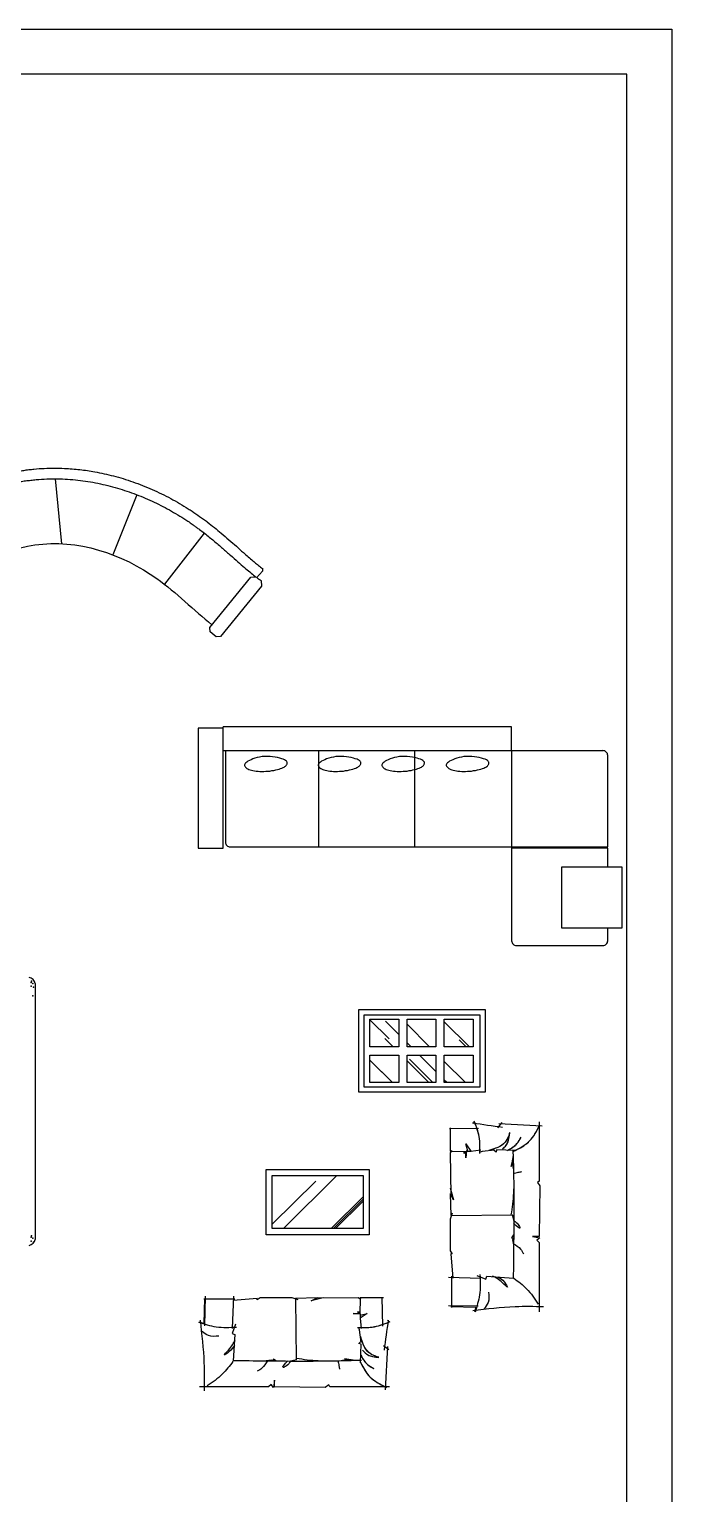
# Model space of a CAD drawing. Header units: inches. Extents: x -0.4 to 42.1, y 14 to 38.8.
# Drawn here: x 37.29 to 42.1, y 27.81 to 38.77 of the extents above; entities that cross this region are included whole.
import ezdxf

# ---------------------------------------------------------------- set-up
doc = ezdxf.new("R2010")
doc.units = ezdxf.units.IN
doc.header["$MEASUREMENT"] = 0
for name, color, linetype in [('02', 2, 'Continuous'), ('8', 8, 'Continuous'), ('kadrbm', 4, 'Continuous')]:
    doc.layers.add(name, color=color, linetype=linetype)

# ---------------------------------------------------------------- blocks, each defined once
blk = doc.blocks.new('kadrbm')
at = {"layer": 'kadrbm', "color": 4}
blk.add_lwpolyline([(0, 0), (0, 24.797), (21, 24.797), (21, 0), (0, 0)], close=True, dxfattribs=at)
blk.add_lwpolyline([(20.663, 0.326), (20.663, 24.46), (0.337, 24.46), (0.337, 0.326), (20.663, 0.326)], dxfattribs=at)

msp = doc.modelspace()

# ---------------------------------------------------------------- hatches: boundary and pattern name
at = {"layer": '8'}
h = msp.add_hatch(dxfattribs=at)
h.set_pattern_fill('AR-RROOF', color=256, scale=0.288, angle=135, style=0)
h.set_pattern_definition([(135, (61.05516, -4.82236), (-0.6516696, 0.2443761), [4.32, -0.576, 1.44, -0.288]), (135, (60.6825, -4.65333), (-0.0672034, -0.474497), [0.864, -0.09504, 1.728, -0.216]), (135, (60.78023, -4.89363), (-1.1954064, 0.9225198), [2.304, -0.4032, 1.152, -0.288])])
h.paths.add_polyline_path([(39.841, 31.092), (39.841, 30.887), (40.057, 30.887), (40.057, 31.092)])
h.paths.add_polyline_path([(39.841, 31.36), (39.841, 31.154), (40.057, 31.154), (40.057, 31.36)])
h.paths.add_polyline_path([(40.119, 31.36), (40.119, 31.154), (40.335, 31.154), (40.335, 31.36)])
h.paths.add_polyline_path([(40.119, 31.092), (40.119, 30.887), (40.335, 30.887), (40.335, 31.092)])
h.paths.add_polyline_path([(40.398, 31.092), (40.398, 30.887), (40.614, 30.887), (40.614, 31.092)])
h.paths.add_polyline_path([(40.398, 31.36), (40.398, 31.154), (40.614, 31.154), (40.614, 31.36)])

# ---------------------------------------------------------------- linework, layer by layer
at = {"layer": '02'}
for p, q in [((37.486, 35.405), (37.533, 34.919)), ((38.096, 35.286), (37.918, 34.836)), ((38.601, 34.998), (38.304, 34.616)), ((39.037, 34.714), (38.992, 34.664)), ((39.037, 34.735), (39.037, 34.714)), ((39.456, 33.371), (39.456, 32.645)), ((40.174, 33.371), (40.174, 32.645)), ((37.337, 31.628), (37.337, 29.712)), ((39.758, 31.433), (40.703, 31.433)), ((39.758, 30.814), (39.758, 31.433)), ((39.797, 31.394), (40.664, 31.394)), ((39.797, 30.853), (39.797, 31.394)), ((39.841, 31.154), (39.841, 31.36)), ((39.841, 31.36), (40.057, 31.36)), ((40.057, 31.36), (40.057, 31.154)), ((40.119, 31.154), (40.119, 31.36)), ((40.119, 31.36), (40.335, 31.36)), ((40.335, 31.36), (40.335, 31.154)), ((40.398, 31.36), (40.614, 31.36)), ((40.398, 31.154), (40.398, 31.36)), ((40.614, 31.36), (40.614, 31.154)), ((40.664, 31.394), (40.664, 30.853)), ((40.703, 31.433), (40.703, 30.814)), ((40.057, 31.154), (39.841, 31.154)), ((40.335, 31.154), (40.119, 31.154)), ((40.614, 31.154), (40.398, 31.154)), ((39.841, 30.887), (39.841, 31.092)), ((39.841, 31.092), (40.057, 31.092)), ((40.057, 31.092), (40.057, 30.887)), ((40.119, 30.887), (40.119, 31.092)), ((40.119, 31.092), (40.335, 31.092)), ((40.335, 31.092), (40.335, 30.887)), ((40.398, 30.887), (40.398, 31.092)), ((40.398, 31.092), (40.614, 31.092)), ((40.614, 31.092), (40.614, 30.887)), ((40.703, 30.814), (39.758, 30.814)), ((40.664, 30.853), (39.797, 30.853)), ((40.057, 30.887), (39.841, 30.887)), ((40.335, 30.887), (40.119, 30.887)), ((40.614, 30.887), (40.398, 30.887)), ((40.621, 30.589), (40.611, 30.58)), ((40.798, 30.549), (40.83, 30.589)), ((40.807, 30.58), (41.131, 30.562)), ((41.108, 30.594), (41.108, 30.149)), ((40.655, 30.544), (40.437, 30.54)), ((40.443, 30.548), (40.443, 30.374)), ((41.109, 30.564), (41.109, 30.564)), ((40.455, 30.379), (40.443, 30.36)), ((40.443, 30.374), (40.565, 30.371)), ((40.443, 30.36), (40.446, 30.045)), ((40.547, 30.356), (40.547, 30.372)), ((40.56, 30.369), (40.547, 30.356)), ((40.56, 30.428), (40.596, 30.374)), ((40.573, 30.373), (40.56, 30.428)), ((40.565, 30.378), (40.56, 30.324)), ((40.56, 30.324), (40.56, 30.369)), ((40.564, 30.373), (40.599, 30.373)), ((40.596, 30.374), (40.672, 30.383)), ((40.682, 30.37), (40.667, 30.365)), ((40.774, 30.382), (40.682, 30.37)), ((40.785, 30.365), (40.771, 30.378)), ((40.789, 30.383), (40.785, 30.365)), ((40.929, 30.378), (40.789, 30.383)), ((40.913, 30.341), (40.899, 30.259)), ((40.899, 30.259), (40.907, 30.285)), ((40.907, 30.285), (40.913, 30.242)), ((39.065, 29.748), (39.065, 30.237)), ((39.065, 30.237), (39.836, 30.237)), ((39.11, 29.795), (39.11, 30.192)), ((39.11, 30.192), (39.791, 30.192)), ((39.436, 30.15), (39.11, 29.826)), ((39.594, 30.192), (39.195, 29.795)), ((39.791, 30.192), (39.791, 29.795)), ((39.836, 30.237), (39.836, 29.748)), ((41.108, 30.149), (41.095, 30.14)), ((41.095, 30.14), (41.113, 30.113)), ((39.791, 30.032), (39.552, 29.795)), ((40.443, 30.099), (40.466, 30.009)), ((40.443, 30.054), (40.448, 29.892)), ((40.466, 30.009), (40.443, 30.054)), ((41.113, 30.113), (41.108, 29.735)), ((39.792, 30.017), (39.569, 29.795)), ((39.584, 29.795), (39.792, 30.002)), ((40.457, 29.91), (40.443, 29.865)), ((40.443, 29.865), (40.443, 29.627)), ((40.448, 29.892), (40.908, 29.897)), ((40.907, 29.899), (40.918, 29.853)), ((39.836, 29.748), (39.065, 29.748)), ((39.791, 29.795), (39.11, 29.795)), ((40.916, 29.748), (40.902, 29.726)), ((40.902, 29.726), (40.909, 29.725)), ((40.909, 29.725), (40.913, 29.717)), ((40.913, 29.717), (40.909, 29.709)), ((40.909, 29.709), (40.915, 29.672)), ((41.059, 29.735), (41.113, 29.726)), ((41.108, 29.735), (41.059, 29.735)), ((41.113, 29.726), (41.09, 29.708)), ((41.09, 29.708), (41.108, 29.69)), ((40.443, 29.627), (40.457, 29.604)), ((40.448, 29.604), (40.462, 29.424)), ((40.457, 29.604), (40.448, 29.604)), ((41.108, 29.69), (41.108, 29.172)), ((40.672, 29.42), (40.43, 29.429)), ((40.452, 29.438), (40.452, 29.204)), ((40.641, 29.442), (40.708, 29.415)), ((40.708, 29.415), (40.717, 29.438)), ((40.717, 29.438), (40.915, 29.424)), ((38.831, 29.266), (38.597, 29.266)), ((38.603, 29.271), (38.599, 29.084)), ((38.606, 29.067), (38.611, 29.289)), ((38.813, 29.046), (38.822, 29.289)), ((38.998, 29.271), (38.818, 29.257)), ((39.02, 29.275), (38.998, 29.262)), ((38.998, 29.262), (38.998, 29.271)), ((39.259, 29.275), (39.02, 29.275)), ((39.303, 29.262), (39.259, 29.275)), ((39.447, 29.275), (39.285, 29.271)), ((39.285, 29.271), (39.29, 28.811)), ((39.402, 29.253), (39.447, 29.275)), ((39.492, 29.275), (39.402, 29.253)), ((39.753, 29.276), (39.438, 29.273)), ((39.773, 29.264), (39.753, 29.276)), ((39.767, 29.275), (39.765, 29.154)), ((39.942, 29.276), (39.767, 29.275)), ((39.937, 29.064), (39.933, 29.282)), ((39.771, 29.154), (39.717, 29.159)), ((39.717, 29.159), (39.762, 29.159)), ((39.749, 29.172), (39.766, 29.172)), ((39.762, 29.159), (39.749, 29.172)), ((39.767, 29.146), (39.821, 29.159)), ((39.821, 29.159), (39.767, 29.123)), ((39.767, 29.155), (39.767, 29.12)), ((40.651, 29.213), (40.43, 29.217)), ((40.448, 29.21), (40.635, 29.206)), ((40.635, 29.206), (40.625, 29.171)), ((38.599, 29.084), (38.564, 29.094)), ((38.836, 29.078), (38.809, 29.01)), ((39.763, 29.037), (39.758, 29.051)), ((39.767, 29.123), (39.776, 29.046)), ((39.982, 29.098), (39.974, 29.108)), ((38.809, 29.01), (38.831, 29.001)), ((38.831, 29.001), (38.818, 28.804)), ((39.758, 28.934), (39.771, 28.947)), ((39.776, 28.929), (39.758, 28.934)), ((39.775, 28.945), (39.763, 29.037)), ((39.771, 28.79), (39.776, 28.929)), ((39.942, 28.92), (39.983, 28.889)), ((39.974, 28.911), (39.956, 28.588)), ((39.102, 28.81), (39.065, 28.804)), ((39.11, 28.806), (39.102, 28.81)), ((39.118, 28.81), (39.11, 28.806)), ((39.119, 28.816), (39.118, 28.81)), ((39.141, 28.802), (39.119, 28.816)), ((39.292, 28.812), (39.246, 28.801)), ((39.678, 28.812), (39.635, 28.806)), ((39.652, 28.819), (39.678, 28.812)), ((39.734, 28.806), (39.652, 28.819)), ((39.083, 28.61), (38.566, 28.61)), ((39.101, 28.628), (39.083, 28.61)), ((39.119, 28.606), (39.101, 28.628)), ((39.128, 28.66), (39.119, 28.606)), ((39.128, 28.61), (39.128, 28.66)), ((39.506, 28.606), (39.128, 28.61)), ((39.533, 28.624), (39.506, 28.606)), ((39.542, 28.61), (39.533, 28.624)), ((39.987, 28.61), (39.542, 28.61)), ((39.957, 28.61), (39.957, 28.61))]:
    msp.add_line(p, q, dxfattribs=at)
for points in [[(39.028, 34.643), (39.031, 34.602), (38.723, 34.225), (38.69, 34.222), (38.645, 34.259), (38.642, 34.292), (38.95, 34.669), (38.986, 34.672)], [(38.743, 33.54), (38.556, 33.54), (38.556, 32.641), (38.743, 32.641), (38.743, 33.549)], [(40.902, 33.371), (40.902, 33.549), (38.743, 33.549)], [(38.743, 33.371), (41.585, 33.371)], [(41.621, 32.499), (41.621, 32.641), (40.902, 32.641)]]:
    msp.add_lwpolyline(points, dxfattribs=at)
for points in [[(38.76, 33.371), (38.76, 32.686, 0.414214), (38.796, 32.65), (41.621, 32.65), (41.621, 33.335, 0.414214), (41.585, 33.371)], [(40.902, 33.369), (40.902, 31.948, 0.414214), (40.938, 31.912), (41.585, 31.912, 0.414214), (41.621, 31.948), (41.621, 32.045)]]:
    msp.add_lwpolyline(points, format="xyb", dxfattribs=at)
for points in [[(39.054, 33.328), (39.035, 33.326), (39.016, 33.323), (38.998, 33.319), (38.981, 33.314), (38.966, 33.309), (38.952, 33.303), (38.939, 33.297), (38.928, 33.291), (38.92, 33.285), (38.913, 33.28), (38.908, 33.275), (38.905, 33.27), (38.903, 33.265), (38.903, 33.26), (38.905, 33.255), (38.907, 33.251), (38.911, 33.246), (38.916, 33.242), (38.921, 33.238), (38.928, 33.234), (38.936, 33.23), (38.945, 33.227), (38.955, 33.224), (38.966, 33.221), (38.978, 33.219), (38.991, 33.217), (39.004, 33.216), (39.018, 33.215), (39.032, 33.215), (39.047, 33.215), (39.062, 33.216), (39.077, 33.217), (39.092, 33.218), (39.107, 33.221), (39.122, 33.223), (39.136, 33.226), (39.149, 33.229), (39.162, 33.232), (39.173, 33.236), (39.183, 33.24), (39.192, 33.244), (39.199, 33.247), (39.205, 33.251), (39.21, 33.255), (39.214, 33.26), (39.217, 33.264), (39.219, 33.268), (39.221, 33.272), (39.222, 33.276), (39.222, 33.28), (39.221, 33.284), (39.219, 33.288), (39.216, 33.293), (39.21, 33.297), (39.203, 33.301), (39.193, 33.306), (39.181, 33.31), (39.166, 33.315), (39.15, 33.319), (39.132, 33.322), (39.113, 33.325), (39.094, 33.327), (39.074, 33.328)], [(39.606, 33.328), (39.586, 33.326), (39.568, 33.323), (39.55, 33.319), (39.533, 33.314), (39.517, 33.309), (39.503, 33.303), (39.491, 33.297), (39.48, 33.291), (39.471, 33.285), (39.465, 33.28), (39.46, 33.275), (39.457, 33.27), (39.455, 33.265), (39.455, 33.26), (39.456, 33.255), (39.459, 33.251), (39.462, 33.246), (39.467, 33.242), (39.473, 33.238), (39.48, 33.234), (39.488, 33.23), (39.497, 33.227), (39.507, 33.224), (39.518, 33.221), (39.529, 33.219), (39.542, 33.217), (39.555, 33.216), (39.569, 33.215), (39.584, 33.215), (39.599, 33.215), (39.614, 33.216), (39.629, 33.217), (39.644, 33.218), (39.659, 33.221), (39.674, 33.223), (39.688, 33.226), (39.701, 33.229), (39.713, 33.232), (39.725, 33.236), (39.735, 33.24), (39.743, 33.244), (39.75, 33.247), (39.756, 33.251), (39.761, 33.255), (39.765, 33.26), (39.768, 33.264), (39.771, 33.268), (39.772, 33.272), (39.773, 33.276), (39.774, 33.28), (39.773, 33.284), (39.771, 33.288), (39.767, 33.293), (39.762, 33.297), (39.754, 33.301), (39.745, 33.306), (39.732, 33.31), (39.718, 33.315), (39.702, 33.319), (39.684, 33.322), (39.665, 33.325), (39.646, 33.327), (39.626, 33.328)], [(40.082, 33.328), (40.062, 33.326), (40.043, 33.323), (40.026, 33.319), (40.009, 33.314), (39.993, 33.309), (39.979, 33.303), (39.966, 33.297), (39.956, 33.291), (39.947, 33.285), (39.94, 33.28), (39.935, 33.275), (39.932, 33.27), (39.931, 33.265), (39.931, 33.26), (39.932, 33.255), (39.935, 33.251), (39.938, 33.246), (39.943, 33.242), (39.949, 33.238), (39.956, 33.234), (39.964, 33.23), (39.973, 33.227), (39.982, 33.224), (39.993, 33.221), (40.005, 33.219), (40.018, 33.217), (40.031, 33.216), (40.045, 33.215), (40.06, 33.215), (40.074, 33.215), (40.089, 33.216), (40.105, 33.217), (40.12, 33.218), (40.135, 33.221), (40.149, 33.223), (40.163, 33.226), (40.177, 33.229), (40.189, 33.232), (40.2, 33.236), (40.21, 33.24), (40.219, 33.244), (40.226, 33.247), (40.232, 33.251), (40.237, 33.255), (40.241, 33.26), (40.244, 33.264), (40.246, 33.268), (40.248, 33.272), (40.249, 33.276), (40.249, 33.28), (40.249, 33.284), (40.247, 33.288), (40.243, 33.293), (40.238, 33.297), (40.23, 33.301), (40.22, 33.306), (40.208, 33.31), (40.194, 33.315), (40.177, 33.319), (40.16, 33.322), (40.141, 33.325), (40.121, 33.327), (40.101, 33.328)], [(40.564, 33.328), (40.545, 33.326), (40.526, 33.323), (40.508, 33.319), (40.491, 33.314), (40.476, 33.309), (40.461, 33.303), (40.449, 33.297), (40.438, 33.291), (40.43, 33.285), (40.423, 33.28), (40.418, 33.275), (40.415, 33.27), (40.413, 33.265), (40.413, 33.26), (40.415, 33.255), (40.417, 33.251), (40.421, 33.246), (40.426, 33.242), (40.431, 33.238), (40.438, 33.234), (40.446, 33.23), (40.455, 33.227), (40.465, 33.224), (40.476, 33.221), (40.488, 33.219), (40.5, 33.217), (40.514, 33.216), (40.528, 33.215), (40.542, 33.215), (40.557, 33.215), (40.572, 33.216), (40.587, 33.217), (40.602, 33.218), (40.617, 33.221), (40.632, 33.223), (40.646, 33.226), (40.659, 33.229), (40.672, 33.232), (40.683, 33.236), (40.693, 33.24), (40.702, 33.244), (40.709, 33.247), (40.715, 33.251), (40.72, 33.255), (40.724, 33.26), (40.727, 33.264), (40.729, 33.268), (40.731, 33.272), (40.732, 33.276), (40.732, 33.28), (40.731, 33.284), (40.729, 33.288), (40.726, 33.293), (40.72, 33.297), (40.713, 33.301), (40.703, 33.306), (40.691, 33.31), (40.676, 33.315), (40.66, 33.319), (40.642, 33.322), (40.623, 33.325), (40.604, 33.327), (40.584, 33.328)], [(41.728, 32.499), (41.275, 32.499), (41.275, 32.045), (41.728, 32.045)]]:
    msp.add_lwpolyline(points, close=True, dxfattribs=at)
for centre, major_axis, start_param, end_param in [((37.272, 31.609), (0, 0.068), -1.280053, -0.29154), ((37.272, 29.732), (0, -0.068), 0.29154, 1.280053)]:
    msp.add_ellipse(centre, major_axis=major_axis, ratio=0.99275, start_param=start_param, end_param=end_param, dxfattribs=at)
for points, knots in [([(35.048, 33.953), (35.071, 33.955), (35.092, 33.958), (35.134, 33.964), (35.155, 33.967), (35.191, 33.972), (35.208, 33.975), (35.24, 33.98), (35.255, 33.983), (35.285, 33.988), (35.3, 33.991), (35.332, 33.998), (35.349, 34.002), (35.379, 34.009), (35.391, 34.013), (35.415, 34.019), (35.426, 34.023), (35.45, 34.03), (35.462, 34.035), (35.484, 34.043), (35.494, 34.048), (35.507, 34.054), (35.51, 34.055), (35.514, 34.057), (35.516, 34.058), (35.519, 34.06), (35.52, 34.06), (35.525, 34.063), (35.527, 34.064), (35.54, 34.071), (35.549, 34.076), (35.568, 34.088), (35.578, 34.095), (35.598, 34.108), (35.608, 34.116), (35.63, 34.133), (35.642, 34.143), (35.666, 34.165), (35.678, 34.176), (35.702, 34.2), (35.714, 34.212), (35.738, 34.238), (35.749, 34.251), (35.772, 34.279), (35.783, 34.293), (35.798, 34.313), (35.803, 34.318), (35.809, 34.328), (35.812, 34.332), (35.818, 34.34), (35.821, 34.344), (35.826, 34.352), (35.829, 34.356), (35.838, 34.369), (35.844, 34.378), (35.856, 34.397), (35.862, 34.406), (35.875, 34.427), (35.882, 34.437), (35.897, 34.462), (35.906, 34.476), (35.925, 34.507), (35.935, 34.522), (35.953, 34.552), (35.962, 34.566), (35.983, 34.599), (35.996, 34.619), (36.021, 34.656), (36.033, 34.674), (36.058, 34.71), (36.072, 34.729), (36.099, 34.766), (36.114, 34.785), (36.133, 34.809), (36.136, 34.813), (36.142, 34.82), (36.145, 34.823), (36.15, 34.83), (36.153, 34.833), (36.161, 34.843), (36.167, 34.85), (36.184, 34.869), (36.195, 34.882), (36.23, 34.921), (36.254, 34.946), (36.304, 34.994), (36.329, 35.018), (36.381, 35.064), (36.408, 35.086), (36.463, 35.129), (36.491, 35.15), (36.553, 35.194), (36.588, 35.216), (36.659, 35.26), (36.696, 35.28), (36.77, 35.319), (36.809, 35.337), (36.887, 35.37), (36.927, 35.386), (37.009, 35.413), (37.05, 35.426), (37.11, 35.441), (37.127, 35.445), (37.167, 35.454), (37.188, 35.458), (37.224, 35.464), (37.237, 35.466), (37.257, 35.469), (37.263, 35.47), (37.276, 35.472), (37.282, 35.473), (37.302, 35.475), (37.314, 35.476), (37.353, 35.48), (37.378, 35.482), (37.455, 35.485), (37.505, 35.485), (37.594, 35.481), (37.632, 35.478), (37.708, 35.47), (37.745, 35.464), (37.829, 35.449), (37.876, 35.438), (37.971, 35.414), (38.019, 35.399), (38.116, 35.365), (38.164, 35.346), (38.259, 35.304), (38.305, 35.282), (38.395, 35.233), (38.438, 35.208), (38.491, 35.175), (38.5, 35.168), (38.529, 35.15), (38.548, 35.137), (38.572, 35.12), (38.576, 35.117), (38.586, 35.11), (38.591, 35.106), (38.605, 35.096), (38.615, 35.089), (38.642, 35.068), (38.66, 35.054), (38.695, 35.026), (38.712, 35.012), (38.748, 34.982), (38.767, 34.965), (38.805, 34.932), (38.824, 34.916), (38.86, 34.884), (38.877, 34.868), (38.907, 34.842), (38.919, 34.831), (38.943, 34.811), (38.954, 34.801), (38.974, 34.784), (38.983, 34.776), (39.003, 34.761), (39.013, 34.752), (39.028, 34.741), (39.032, 34.737), (39.037, 34.734)], [29.882985, 29.882985, 29.882985, 29.882985, 88.871524, 88.871524, 147.860064, 147.860064, 198.01186, 198.01186, 248.163656, 248.163656, 298.315452, 298.315452, 364.101222, 364.101222, 415.514903, 415.514903, 466.928584, 466.928584, 527.657326, 527.657326, 588.386068, 588.386068, 606.980391, 606.980391, 616.470235, 616.470235, 625.960078, 625.960078, 644.939766, 644.939766, 703.850702, 703.850702, 762.761638, 762.761638, 821.672574, 821.672574, 891.171994, 891.171994, 960.671415, 960.671415, 1030.170836, 1030.170836, 1099.670256, 1099.670256, 1169.169677, 1169.169677, 1195.38357, 1195.38357, 1213.512033, 1213.512033, 1231.640495, 1231.640495, 1249.768957, 1249.768957, 1286.025882, 1286.025882, 1322.282807, 1322.282807, 1358.539731, 1358.539731, 1405.639387, 1405.639387, 1452.739043, 1452.739043, 1491.648949, 1491.648949, 1544.150484, 1544.150484, 1589.174482, 1589.174482, 1634.19848, 1634.19848, 1679.222478, 1679.222478, 1688.752718, 1688.752718, 1696.582843, 1696.582843, 1704.412967, 1704.412967, 1720.073216, 1720.073216, 1751.393714, 1751.393714, 1814.034709, 1814.034709, 1876.675704, 1876.675704, 1939.3167, 1939.3167, 2001.957695, 2001.957695, 2075.754805, 2075.754805, 2149.551914, 2149.551914, 2223.349024, 2223.349024, 2297.146133, 2297.146133, 2370.943243, 2370.943243, 2400.866263, 2400.866263, 2438.016749, 2438.016749, 2460.095138, 2460.095138, 2470.796196, 2470.796196, 2481.497253, 2481.497253, 2502.899368, 2502.899368, 2545.703598, 2545.703598, 2631.312057, 2631.312057, 2697.686864, 2697.686864, 2764.06167, 2764.06167, 2848.2566, 2848.2566, 2939.711837, 2939.711837, 3033.91181, 3033.91181, 3128.111782, 3128.111782, 3222.311755, 3222.311755, 3243.613715, 3243.613715, 3286.217635, 3286.217635, 3297.44272, 3297.44272, 3308.667806, 3308.667806, 3331.117977, 3331.117977, 3376.74969, 3376.74969, 3422.381403, 3422.381403, 3478.217914, 3478.217914, 3539.024517, 3539.024517, 3599.831119, 3599.831119, 3647.160851, 3647.160851, 3694.490583, 3694.490583, 3733.214203, 3733.214203, 3782.594751, 3782.594751, 3806.504345, 3806.504345, 3806.504345, 3806.504345]), ([(35.071, 33.875), (35.084, 33.877), (35.097, 33.878), (35.139, 33.884), (35.168, 33.888), (35.224, 33.897), (35.251, 33.901), (35.303, 33.91), (35.327, 33.915), (35.374, 33.926), (35.396, 33.931), (35.438, 33.943), (35.457, 33.949), (35.489, 33.96), (35.502, 33.965), (35.523, 33.974), (35.531, 33.977), (35.542, 33.982), (35.544, 33.983), (35.549, 33.986), (35.551, 33.987), (35.556, 33.989), (35.558, 33.99), (35.565, 33.993), (35.569, 33.996), (35.587, 34.005), (35.6, 34.014), (35.627, 34.031), (35.641, 34.041), (35.668, 34.061), (35.682, 34.072), (35.709, 34.096), (35.723, 34.108), (35.75, 34.134), (35.763, 34.148), (35.79, 34.176), (35.803, 34.191), (35.829, 34.221), (35.841, 34.237), (35.857, 34.258), (35.86, 34.262), (35.866, 34.27), (35.869, 34.274), (35.873, 34.28), (35.875, 34.282), (35.878, 34.286), (35.879, 34.288), (35.884, 34.295), (35.887, 34.299), (35.899, 34.316), (35.907, 34.329), (35.925, 34.357), (35.935, 34.371), (35.952, 34.399), (35.96, 34.412), (35.977, 34.439), (35.985, 34.452), (36.007, 34.488), (36.021, 34.51), (36.051, 34.556), (36.066, 34.58), (36.099, 34.63), (36.117, 34.655), (36.149, 34.699), (36.163, 34.718), (36.184, 34.746), (36.191, 34.754), (36.201, 34.766), (36.203, 34.769), (36.208, 34.775), (36.211, 34.778), (36.218, 34.787), (36.223, 34.793), (36.238, 34.81), (36.248, 34.822), (36.279, 34.856), (36.3, 34.879), (36.344, 34.922), (36.367, 34.944), (36.413, 34.985), (36.436, 35.006), (36.509, 35.065), (36.559, 35.102), (36.648, 35.16), (36.686, 35.183), (36.764, 35.226), (36.803, 35.246), (36.884, 35.283), (36.924, 35.299), (37.007, 35.329), (37.05, 35.343), (37.136, 35.366), (37.18, 35.376), (37.238, 35.386), (37.251, 35.388), (37.278, 35.392), (37.291, 35.393), (37.317, 35.396), (37.331, 35.398), (37.37, 35.401), (37.397, 35.403), (37.449, 35.405), (37.475, 35.405), (37.553, 35.404), (37.605, 35.401), (37.706, 35.39), (37.756, 35.382), (37.855, 35.361), (37.904, 35.349), (37.999, 35.321), (38.046, 35.305), (38.138, 35.27), (38.183, 35.251), (38.271, 35.209), (38.314, 35.187), (38.398, 35.139), (38.439, 35.114), (38.49, 35.08), (38.501, 35.072), (38.516, 35.062), (38.52, 35.059), (38.527, 35.054), (38.531, 35.051), (38.538, 35.046), (38.541, 35.044), (38.551, 35.036), (38.558, 35.031), (38.578, 35.017), (38.591, 35.007), (38.628, 34.978), (38.651, 34.959), (38.696, 34.922), (38.717, 34.903), (38.759, 34.867), (38.779, 34.849), (38.817, 34.816), (38.835, 34.799), (38.87, 34.769), (38.886, 34.754), (38.916, 34.729), (38.929, 34.718), (38.955, 34.697), (38.968, 34.686), (38.988, 34.671), (38.996, 34.665), (39.01, 34.655), (39.018, 34.65), (39.026, 34.644), (39.027, 34.643), (39.028, 34.643)], [41.077513, 41.077513, 41.077513, 41.077513, 75.294799, 75.294799, 157.616683, 157.616683, 239.938566, 239.938566, 322.260449, 322.260449, 404.582332, 404.582332, 486.904215, 486.904215, 548.996721, 548.996721, 591.466528, 591.466528, 605.552196, 605.552196, 617.696919, 617.696919, 629.841641, 629.841641, 654.131087, 654.131087, 726.32104, 726.32104, 798.510992, 798.510992, 870.700945, 870.700945, 942.890897, 942.890897, 1015.080849, 1015.080849, 1087.270802, 1087.270802, 1159.460754, 1159.460754, 1180.01494, 1180.01494, 1196.384717, 1196.384717, 1205.713242, 1205.713242, 1215.041767, 1215.041767, 1233.698817, 1233.698817, 1285.276839, 1285.276839, 1336.854861, 1336.854861, 1380.068272, 1380.068272, 1423.281684, 1423.281684, 1488.186691, 1488.186691, 1553.091699, 1553.091699, 1617.996707, 1617.996707, 1664.795586, 1664.795586, 1686.007113, 1686.007113, 1693.319596, 1693.319596, 1700.632079, 1700.632079, 1715.257045, 1715.257045, 1744.506976, 1744.506976, 1803.00684, 1803.00684, 1861.506704, 1861.506704, 1920.006568, 1920.006568, 2037.006296, 2037.006296, 2118.466514, 2118.466514, 2200.258962, 2200.258962, 2279.609932, 2279.609932, 2358.960902, 2358.960902, 2438.311872, 2438.311872, 2461.602347, 2461.602347, 2484.892822, 2484.892822, 2508.183297, 2508.183297, 2554.764247, 2554.764247, 2601.345197, 2601.345197, 2694.507097, 2694.507097, 2787.668996, 2787.668996, 2880.830896, 2880.830896, 2973.992796, 2973.992796, 3067.154695, 3067.154695, 3160.316595, 3160.316595, 3253.478495, 3253.478495, 3279.064079, 3279.064079, 3288.750078, 3288.750078, 3296.999718, 3296.999718, 3305.249358, 3305.249358, 3321.748637, 3321.748637, 3354.747196, 3354.747196, 3418.626074, 3418.626074, 3483.686048, 3483.686048, 3548.746022, 3548.746022, 3613.805995, 3613.805995, 3678.865969, 3678.865969, 3732.91272, 3732.91272, 3791.958266, 3791.958266, 3828.987584, 3828.987584, 3866.016903, 3866.016903, 3871.786127, 3871.786127, 3871.786127, 3871.786127]), ([(35.222, 33.407), (35.412, 33.434), (35.821, 33.512), (36.277, 33.952), (36.59, 34.578), (37.338, 35.059), (38.173, 34.783), (38.521, 34.422), (38.659, 34.313)], [116.952755, 116.952755, 116.952755, 116.952755, 611.970871, 1204.622589, 1687.428704, 2461.668245, 3292.695604, 3760.990886, 3760.990886, 3760.990886, 3760.990886]), ([(40.664, 30.356), (40.665, 30.398), (40.668, 30.482), (40.636, 30.56), (40.621, 30.599)], [0, 0, 0, 0, 132.608807, 262.111935, 262.111935, 262.111935, 262.111935]), ([(40.664, 30.441), (40.663, 30.454), (40.659, 30.489), (40.649, 30.523), (40.642, 30.543)], [89.06918, 89.06918, 89.06918, 89.06918, 132.608807, 200.46684, 200.46684, 200.46684, 200.46684]), ([(40.834, 30.392), (40.849, 30.404), (40.881, 30.429), (40.894, 30.543), (40.862, 30.416), (40.792, 30.396), (40.732, 30.379)], [0, 0, 0, 0, 68.274937, 144.284004, 178.012686, 366.369436, 366.369436, 366.369436, 366.369436]), ([(40.873, 30.441), (40.874, 30.441), (40.886, 30.472), (40.894, 30.543), (40.877, 30.477), (40.863, 30.452), (40.853, 30.441)], [66.182458, 66.182458, 66.182458, 66.182458, 68.274937, 144.284004, 178.012686, 223.982109, 223.982109, 223.982109, 223.982109]), ([(40.871, 30.379), (40.897, 30.394), (40.94, 30.418), (40.963, 30.46), (40.972, 30.477)], [0, 0, 0, 0, 91.698723, 150.859227, 150.859227, 150.859227, 150.859227]), ([(40.919, 30.374), (40.962, 30.396), (41.048, 30.44), (41.091, 30.527), (41.113, 30.571)], [0, 0, 0, 0, 147.483528, 298.451479, 298.451479, 298.451479, 298.451479]), ([(41.027, 30.441), (41.03, 30.444), (41.065, 30.477), (41.088, 30.521), (41.108, 30.562)], [132.941055, 132.941055, 132.941055, 132.941055, 147.483528, 288.070922, 288.070922, 288.070922, 288.070922]), ([(40.873, 30.38), (40.898, 30.394), (40.928, 30.411), (40.948, 30.437), (40.951, 30.441)], [1.917408, 1.917408, 1.917408, 1.917408, 91.698723, 106.746569, 106.746569, 106.746569, 106.746569]), ([(40.911, 30.384), (40.913, 30.328), (40.918, 30.17), (40.919, 29.849), (40.916, 29.584), (40.914, 29.422)], [0, 0, 0, 0, 175.554896, 501.095444, 1012.305508, 1012.305508, 1012.305508, 1012.305508]), ([(40.913, 30.337), (40.914, 30.297), (40.918, 30.154), (40.919, 29.849), (40.916, 29.584), (40.914, 29.422)], [49.332935, 49.332935, 49.332935, 49.332935, 175.554896, 501.095444, 1012.305508, 1012.305508, 1012.305508, 1012.305508]), ([(40.918, 30.146), (40.917, 30.09), (40.915, 30.006), (40.901, 29.924), (40.896, 29.898)], [0, 0, 0, 0, 177.324953, 262.784467, 262.784467, 262.784467, 262.784467]), ([(40.915, 30.207), (40.927, 30.21), (40.948, 30.216), (40.969, 30.219), (40.978, 30.221)], [0, 0, 0, 0, 38.991547, 67.752461, 67.752461, 67.752461, 67.752461]), ([(40.92, 29.852), (40.931, 29.845), (40.949, 29.833), (40.977, 29.777), (40.94, 29.811), (40.915, 29.834)], [0, 0, 0, 0, 43.610308, 75.353804, 139.686351, 139.686351, 139.686351, 139.686351]), ([(40.915, 29.681), (40.935, 29.669), (40.967, 29.65), (40.985, 29.617), (40.992, 29.604)], [0, 0, 0, 0, 70.948373, 115.586628, 115.586628, 115.586628, 115.586628]), ([(40.665, 29.45), (40.667, 29.398), (40.671, 29.303), (40.641, 29.212), (40.628, 29.169)], [0, 0, 0, 0, 160.045155, 299.751984, 299.751984, 299.751984, 299.751984]), ([(40.798, 29.433), (40.814, 29.424), (40.841, 29.408), (40.885, 29.337), (40.815, 29.41), (40.781, 29.428), (40.759, 29.439)], [0, 0, 0, 0, 67.22723, 111.865491, 162.148753, 257.518455, 257.518455, 257.518455, 257.518455]), ([(40.919, 29.423), (40.952, 29.398), (41.024, 29.343), (41.076, 29.27), (41.101, 29.229)], [0, 0, 0, 0, 130.479363, 283.036378, 283.036378, 283.036378, 283.036378]), ([(40.729, 29.318), (40.732, 29.291), (40.736, 29.244), (40.707, 29.208), (40.695, 29.193)], [0, 0, 0, 0, 81.85781, 141.018307, 141.018307, 141.018307, 141.018307]), ([(41.14, 29.208), (41.069, 29.21), (40.892, 29.213), (40.717, 29.192), (40.611, 29.179)], [0, 0, 0, 0, 222.222223, 557.880678, 557.880678, 557.880678, 557.880678]), ([(38.843, 29.054), (38.792, 29.052), (38.696, 29.048), (38.605, 29.077), (38.562, 29.091)], [0, 0, 0, 0, 160.045155, 299.751984, 299.751984, 299.751984, 299.751984]), ([(38.602, 28.579), (38.603, 28.649), (38.606, 28.826), (38.585, 29.002), (38.573, 29.108)], [0, 0, 0, 0, 222.222223, 557.880678, 557.880678, 557.880678, 557.880678]), ([(39.749, 29.055), (39.791, 29.054), (39.875, 29.051), (39.953, 29.082), (39.992, 29.098)], [0, 0, 0, 0, 132.608807, 262.111935, 262.111935, 262.111935, 262.111935]), ([(39.834, 29.055), (39.848, 29.056), (39.883, 29.06), (39.916, 29.07), (39.937, 29.077)], [89.06918, 89.06918, 89.06918, 89.06918, 132.608807, 200.46684, 200.46684, 200.46684, 200.46684]), ([(38.711, 28.99), (38.684, 28.987), (38.637, 28.983), (38.601, 29.011), (38.586, 29.023)], [0, 0, 0, 0, 81.85781, 141.018307, 141.018307, 141.018307, 141.018307]), ([(38.827, 28.92), (38.817, 28.904), (38.801, 28.878), (38.731, 28.834), (38.804, 28.903), (38.821, 28.937), (38.832, 28.96)], [0, 0, 0, 0, 67.22723, 111.865491, 162.148753, 257.518455, 257.518455, 257.518455, 257.518455]), ([(39.786, 28.885), (39.798, 28.87), (39.823, 28.838), (39.936, 28.824), (39.809, 28.857), (39.789, 28.927), (39.772, 28.986)], [0, 0, 0, 0, 68.274937, 144.284004, 178.012686, 366.369436, 366.369436, 366.369436, 366.369436]), ([(39.539, 28.801), (39.483, 28.802), (39.4, 28.804), (39.318, 28.818), (39.291, 28.823)], [0, 0, 0, 0, 177.324953, 262.784467, 262.784467, 262.784467, 262.784467]), ([(39.772, 28.848), (39.787, 28.822), (39.811, 28.779), (39.853, 28.756), (39.87, 28.747)], [0, 0, 0, 0, 91.698723, 150.859227, 150.859227, 150.859227, 150.859227]), ([(39.773, 28.846), (39.787, 28.821), (39.804, 28.791), (39.83, 28.771), (39.834, 28.768)], [1.917408, 1.917408, 1.917408, 1.917408, 91.698723, 106.746569, 106.746569, 106.746569, 106.746569]), ([(39.834, 28.845), (39.835, 28.845), (39.865, 28.833), (39.936, 28.824), (39.87, 28.841), (39.846, 28.856), (39.834, 28.866)], [66.182458, 66.182458, 66.182458, 66.182458, 68.274937, 144.284004, 178.012686, 223.982109, 223.982109, 223.982109, 223.982109]), ([(38.816, 28.8), (38.791, 28.767), (38.736, 28.695), (38.663, 28.643), (38.622, 28.618)], [0, 0, 0, 0, 130.479363, 283.036378, 283.036378, 283.036378, 283.036378]), ([(39.777, 28.808), (39.722, 28.806), (39.563, 28.801), (39.242, 28.799), (38.977, 28.803), (38.815, 28.805)], [0, 0, 0, 0, 175.554896, 501.095444, 1012.305508, 1012.305508, 1012.305508, 1012.305508]), ([(39.73, 28.806), (39.691, 28.805), (39.547, 28.801), (39.242, 28.799), (38.977, 28.803), (38.815, 28.805)], [49.332935, 49.332935, 49.332935, 49.332935, 175.554896, 501.095444, 1012.305508, 1012.305508, 1012.305508, 1012.305508]), ([(39.074, 28.804), (39.062, 28.784), (39.043, 28.751), (39.01, 28.734), (38.998, 28.727)], [0, 0, 0, 0, 70.948373, 115.586628, 115.586628, 115.586628, 115.586628]), ([(39.245, 28.799), (39.238, 28.788), (39.226, 28.769), (39.17, 28.742), (39.204, 28.779), (39.227, 28.804)], [0, 0, 0, 0, 43.610308, 75.353804, 139.686351, 139.686351, 139.686351, 139.686351]), ([(39.6, 28.804), (39.604, 28.792), (39.609, 28.771), (39.613, 28.75), (39.614, 28.741)], [0, 0, 0, 0, 38.991547, 67.752461, 67.752461, 67.752461, 67.752461]), ([(39.767, 28.8), (39.789, 28.757), (39.833, 28.671), (39.921, 28.628), (39.965, 28.606)], [0, 0, 0, 0, 147.483528, 298.451479, 298.451479, 298.451479, 298.451479]), ([(39.834, 28.692), (39.837, 28.689), (39.87, 28.654), (39.915, 28.631), (39.956, 28.61)], [132.941055, 132.941055, 132.941055, 132.941055, 147.483528, 288.070922, 288.070922, 288.070922, 288.070922])]:
    msp.add_open_spline(points, degree=3, knots=knots, dxfattribs=at)
for points in [[(40.61, 30.585), (40.684, 30.574), (40.759, 30.564), (40.834, 30.553)], [(40.628, 30.582), (40.625, 30.588), (40.623, 30.593), (40.621, 30.599)], [(40.642, 30.543), (40.638, 30.556), (40.633, 30.569), (40.628, 30.582)], [(40.951, 30.441), (40.959, 30.452), (40.965, 30.464), (40.972, 30.477)], [(41.108, 30.562), (41.109, 30.563), (41.109, 30.563), (41.109, 30.564)], [(41.109, 30.564), (41.11, 30.566), (41.112, 30.569), (41.113, 30.571)], [(40.664, 30.382), (40.665, 30.401), (40.665, 30.421), (40.664, 30.441)], [(40.664, 30.356), (40.664, 30.364), (40.664, 30.373), (40.664, 30.382)], [(40.853, 30.441), (40.822, 30.405), (40.777, 30.392), (40.732, 30.379)], [(40.834, 30.392), (40.848, 30.404), (40.863, 30.415), (40.873, 30.441)], [(40.871, 30.379), (40.871, 30.379), (40.872, 30.38), (40.873, 30.38)], [(40.911, 30.384), (40.911, 30.382), (40.911, 30.38), (40.911, 30.379)], [(40.911, 30.379), (40.912, 30.365), (40.912, 30.351), (40.913, 30.337)], [(40.919, 30.374), (40.922, 30.375), (40.925, 30.377), (40.928, 30.378)], [(40.928, 30.378), (40.963, 30.396), (40.998, 30.415), (41.027, 30.441)], [(39.749, 29.055), (39.757, 29.055), (39.766, 29.055), (39.775, 29.054)], [(39.775, 29.054), (39.795, 29.054), (39.814, 29.054), (39.834, 29.055)], [(39.937, 29.077), (39.95, 29.081), (39.963, 29.086), (39.976, 29.091)], [(39.978, 29.109), (39.968, 29.034), (39.957, 28.959), (39.947, 28.885)], [(39.976, 29.091), (39.981, 29.093), (39.986, 29.096), (39.992, 29.098)], [(39.834, 28.866), (39.798, 28.896), (39.785, 28.941), (39.772, 28.986)], [(39.772, 28.848), (39.773, 28.847), (39.773, 28.847), (39.773, 28.846)], [(39.786, 28.885), (39.797, 28.87), (39.809, 28.856), (39.834, 28.845)], [(39.772, 28.807), (39.758, 28.807), (39.744, 28.807), (39.73, 28.806)], [(39.767, 28.8), (39.768, 28.797), (39.77, 28.794), (39.771, 28.791)], [(39.771, 28.791), (39.79, 28.756), (39.809, 28.72), (39.834, 28.692)], [(39.777, 28.808), (39.776, 28.808), (39.774, 28.808), (39.772, 28.807)], [(39.834, 28.768), (39.845, 28.76), (39.858, 28.753), (39.87, 28.747)], [(39.956, 28.61), (39.956, 28.61), (39.957, 28.61), (39.957, 28.61)], [(39.957, 28.61), (39.96, 28.608), (39.962, 28.607), (39.965, 28.606)]]:
    msp.add_open_spline(points, degree=3, dxfattribs=at)
for p in [(37.305, 31.636), (37.305, 31.607), (37.309, 31.646), (37.319, 31.629), (37.323, 31.6), (37.319, 31.536), (37.305, 29.729), (37.305, 29.7), (37.309, 29.739), (37.319, 29.722), (37.323, 29.693)]:
    msp.add_point(p, dxfattribs=at)

# ---------------------------------------------------------------- block references
at = {"layer": 'kadrbm'}
msp.add_blockref('kadrbm', (21.1, 13.972), dxfattribs=at)

doc.saveas('drawing.dxf')
